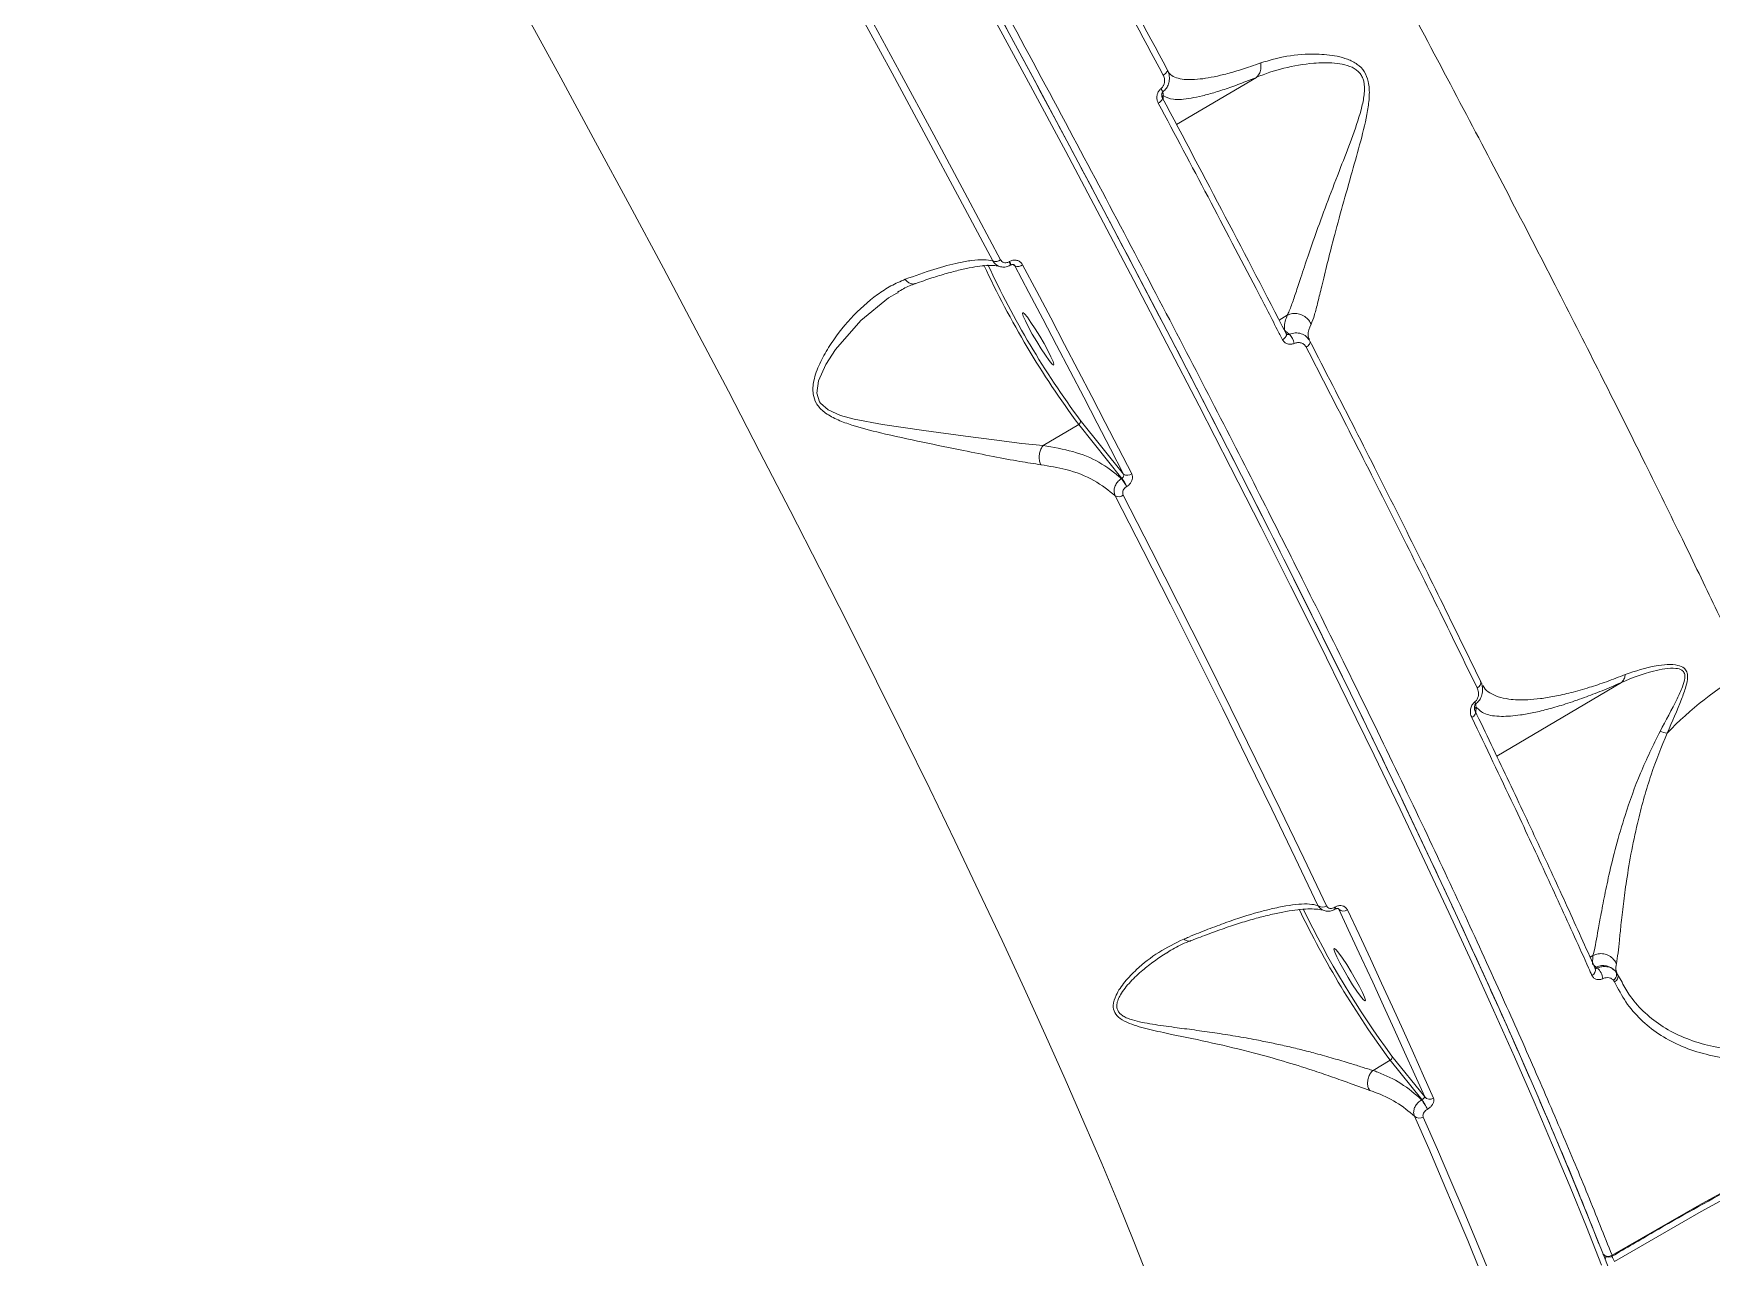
# Model space of a CAD drawing. Header units: millimetres. Extents: x -8607 to 7621, y -5747 to 4382.
# Drawn here: x 4538.9 to 4786.3, y 181.7 to 362.3 of the extents above; entities that cross this region are included whole.
import ezdxf

# ---------------------------------------------------------------- set-up
doc = ezdxf.new("R2010")
doc.units = ezdxf.units.MM
doc.layers.add('DIKOM_ОБЪЕКТ', color=7, linetype='Continuous')

msp = doc.modelspace()

# ---------------------------------------------------------------- linework, layer by layer
at = {"layer": 'DIKOM_ОБЪЕКТ', "color": 7, "linetype": 'Continuous', "lineweight": 15}
for p, q in [((4719.207, 355.79), (4707.436, 348.824)), ((4705.475, 353.112), (4705.459, 352.56)), ((4682.732, 328.586), (4682.801, 328.626)), ((4682.935, 328.088), (4683.003, 328.129)), ((4683.573, 328.014), (4683.29, 328.203)), ((4666.356, 324.027), (4666.197, 323.943)), ((4723.761, 320.706), (4722.565, 319.998)), ((4723.761, 320.706), (4723.765, 320.708)), ((4723.618, 317.989), (4723.59, 318.032)), ((4723.684, 317.911), (4723.628, 317.993)), ((4687.76, 301.498), (4693.001, 304.6)), ((4699.37, 296.65), (4693.001, 304.6)), ((4693.235, 305.229), (4699.618, 297.262)), ((4699.323, 296.622), (4699.37, 296.65)), ((4700.108, 295.455), (4700.061, 295.427)), ((4752.436, 266.45), (4752.466, 266.395)), ((4773.049, 266.539), (4754.677, 255.667)), ((4751.607, 262.917), (4751.584, 262.127)), ((4730.711, 233.364), (4730.799, 233.417)), ((4730.799, 233.093), (4730.888, 233.146)), ((4731.356, 233.096), (4731.151, 233.23)), ((4706.299, 226.829), (4706.096, 226.715)), ((4768.825, 226.262), (4768.431, 226.028)), ((4768.808, 225.007), (4768.825, 226.262)), ((4768.825, 226.262), (4768.829, 226.263)), ((4769.181, 224.395), (4769.129, 224.484)), ((4769.18, 224.394), (4769.181, 224.394)), ((4772.184, 223.958), (4772.494, 223.488)), ((4772.494, 223.488), (4773.012, 222.58)), ((4772.042, 222.381), (4771.871, 222.643)), ((4736.415, 209.327), (4738.948, 210.826)), ((4743.612, 205.021), (4738.948, 210.826)), ((4739.182, 211.455), (4744.038, 205.412)), ((4736.409, 209.322), (4736.415, 209.327)), ((4743.584, 205.005), (4743.612, 205.021)), ((4744.457, 203.606), (4744.429, 203.589))]:
    msp.add_line(p, q, dxfattribs=at)
at = {"layer": 'DIKOM_ОБЪЕКТ', "color": 7, "linetype": 'Continuous', "lineweight": 15, "flags": 128}
for points in [[(4680.328, 328.721), (4675.473, 337.85), (4670.522, 347.088), (4665.482, 356.428), (4660.354, 365.863), (4655.144, 375.385), (4649.855, 384.987), (4644.492, 394.663), (4639.058, 404.403)], [(4640.104, 404.742), (4645.551, 394.979), (4650.926, 385.283), (4656.227, 375.659), (4661.448, 366.116), (4666.587, 356.661), (4671.639, 347.3), (4676.6, 338.041), (4681.467, 328.892)], [(4703.253, 178.757), (4701.139, 184.113), (4698.854, 189.726), (4696.401, 195.591), (4693.782, 201.701), (4691, 208.051), (4688.057, 214.636), (4684.955, 221.449), (4681.699, 228.484), (4678.29, 235.734), (4674.732, 243.192), (4671.029, 250.852), (4667.183, 258.706), (4663.198, 266.748), (4659.079, 274.969), (4654.828, 283.362), (4650.45, 291.92), (4645.949, 300.633), (4641.329, 309.495), (4636.595, 318.497), (4631.75, 327.63), (4626.799, 336.886), (4621.747, 346.257), (4616.599, 355.733), (4611.359, 365.307)], [(4770.119, 180.631), (4767.881, 186.272), (4765.475, 192.168), (4762.901, 198.315), (4760.163, 204.705), (4757.261, 211.335), (4754.199, 218.199), (4750.98, 225.291), (4747.605, 232.604), (4744.078, 240.133), (4740.402, 247.872), (4736.58, 255.813), (4732.615, 263.951), (4728.51, 272.278), (4724.269, 280.787), (4719.896, 289.471), (4715.394, 298.324), (4710.767, 307.336), (4706.018, 316.502), (4701.153, 325.812), (4696.174, 335.26), (4691.087, 344.837), (4685.894, 354.535), (4680.602, 364.346)], [(4681.189, 365.15), (4686.468, 355.362), (4691.648, 345.687), (4696.723, 336.133), (4701.69, 326.707), (4706.544, 317.419), (4711.281, 308.275), (4715.897, 299.284), (4720.389, 290.453), (4724.752, 281.789), (4728.982, 273.3), (4733.077, 264.993), (4737.033, 256.875), (4740.846, 248.952), (4744.513, 241.232), (4748.032, 233.721), (4751.398, 226.425), (4754.61, 219.35), (4757.665, 212.503), (4760.56, 205.889), (4763.292, 199.513), (4765.859, 193.382), (4768.26, 187.5), (4770.492, 181.871), (4772.553, 176.502)], [(4705.474, 356.125), (4705.628, 356.226), (4705.767, 356.335), (4705.885, 356.448), (4705.979, 356.562), (4706.044, 356.672), (4706.079, 356.775), (4706.083, 356.867), (4706.055, 356.944)], [(4704.751, 351.991), (4704.912, 352.097), (4705.056, 352.211), (4705.176, 352.331), (4705.269, 352.45), (4705.33, 352.565), (4705.358, 352.671), (4705.351, 352.765), (4705.31, 352.842)], [(4682.913, 328.094), (4682.933, 328.087), (4682.935, 328.088)], [(4699.618, 297.262), (4697.683, 301.018), (4695.727, 304.801), (4693.751, 308.609), (4691.755, 312.442), (4689.738, 316.3), (4687.703, 320.181), (4685.647, 324.086), (4683.573, 328.014)], [(4684.738, 328.155), (4686.817, 324.218), (4688.878, 320.304), (4690.918, 316.413), (4692.94, 312.546), (4694.941, 308.704), (4696.922, 304.886), (4698.882, 301.095), (4700.821, 297.33)], [(4666.197, 323.943), (4664.935, 323.272), (4660.858, 319.931), (4657.144, 315.68), (4655.707, 313.466), (4654.625, 311.022), (4654.399, 309.192), (4654.793, 307.961), (4654.943, 307.735), (4656.06, 306.748), (4657.851, 305.935), (4659.88, 305.363), (4664.061, 304.572), (4670.139, 303.701), (4676.321, 302.88), (4680.553, 302.323), (4684.642, 301.813), (4687.753, 301.494), (4687.755, 301.494), (4687.755, 301.494)], [(4689.034, 313.549), (4689.28, 313.353), (4689.343, 313.47), (4689.219, 313.892), (4688.917, 314.584), (4688.462, 315.491), (4687.891, 316.538), (4687.25, 317.641), (4686.591, 318.711), (4685.967, 319.66), (4685.43, 320.413), (4685.021, 320.907), (4684.776, 321.104), (4684.713, 320.986), (4684.837, 320.565), (4685.139, 319.872), (4685.594, 318.966), (4686.165, 317.919), (4686.806, 316.816), (4687.465, 315.746), (4688.088, 314.796), (4688.626, 314.044), (4689.034, 313.549)], [(4723.072, 317.097), (4723.233, 317.204), (4723.375, 317.324), (4723.491, 317.451), (4723.579, 317.581), (4723.634, 317.709), (4723.655, 317.83), (4723.64, 317.939), (4723.618, 317.989)], [(4726.568, 315.992), (4726.721, 316.094), (4726.857, 316.208), (4726.972, 316.329), (4727.06, 316.453), (4727.119, 316.577), (4727.146, 316.695), (4727.142, 316.804), (4727.106, 316.899)], [(4728.295, 233.663), (4724.957, 240.674), (4721.5, 247.85), (4717.927, 255.185), (4714.24, 262.675), (4710.441, 270.315), (4706.534, 278.1), (4702.52, 286.023), (4698.403, 294.08)], [(4699.581, 294.174), (4703.707, 286.1), (4707.73, 278.159), (4711.646, 270.357), (4715.453, 262.7), (4719.148, 255.193), (4722.729, 247.842), (4726.193, 240.65), (4729.539, 233.624)], [(4771.67, 182.06), (4784.5, 189.438), (4797.471, 196.522), (4810.576, 203.308), (4823.804, 209.791), (4837.148, 215.966), (4850.599, 221.831), (4864.147, 227.38), (4877.785, 232.611), (4891.503, 237.519), (4905.292, 242.102), (4919.144, 246.357), (4933.048, 250.28), (4946.996, 253.87), (4960.979, 257.124), (4974.988, 260.039), (4989.013, 262.615), (5003.046, 264.848), (5017.076, 266.738), (5031.096, 268.284), (5045.095, 269.484), (5059.064, 270.338)], [(5058.554, 269.166), (5044.626, 268.315), (5030.669, 267.118), (5016.692, 265.577), (5002.704, 263.693), (4988.713, 261.466), (4974.73, 258.898), (4960.764, 255.991), (4946.823, 252.747), (4932.916, 249.169), (4919.054, 245.257), (4905.244, 241.015), (4891.497, 236.446), (4877.82, 231.552), (4864.223, 226.337), (4850.715, 220.805), (4837.305, 214.958), (4824.001, 208.801), (4810.812, 202.338), (4797.748, 195.572), (4784.815, 188.509), (4772.024, 181.153)], [(4750.986, 261.357), (4751.146, 261.467), (4751.285, 261.594), (4751.396, 261.733), (4751.476, 261.88), (4751.522, 262.028), (4751.531, 262.173), (4751.504, 262.307), (4751.441, 262.426)], [(4730.777, 233.099), (4730.794, 233.092), (4730.799, 233.093)], [(4744.038, 205.412), (4742.579, 208.691), (4741.083, 212.023), (4739.551, 215.408), (4737.983, 218.844), (4736.38, 222.332), (4734.74, 225.871), (4733.066, 229.459), (4731.356, 233.096)], [(4732.636, 233.011), (4734.349, 229.365), (4736.028, 225.768), (4737.671, 222.221), (4739.279, 218.725), (4740.85, 215.28), (4742.386, 211.887), (4743.885, 208.547), (4745.347, 205.26)], [(4734.981, 219.775), (4735.226, 219.579), (4735.29, 219.696), (4735.165, 220.118), (4734.863, 220.81), (4734.409, 221.717), (4733.838, 222.764), (4733.197, 223.867), (4732.538, 224.937), (4731.914, 225.886), (4731.376, 226.639), (4730.968, 227.133), (4730.723, 227.33), (4730.659, 227.212), (4730.784, 226.791), (4731.085, 226.098), (4731.54, 225.192), (4732.111, 224.145), (4732.752, 223.042), (4733.411, 221.972), (4734.035, 221.022), (4734.572, 220.27), (4734.981, 219.775)], [(4756.846, 167.99), (4755.363, 171.854), (4753.791, 175.852), (4752.132, 179.984), (4750.385, 184.246), (4748.552, 188.637), (4746.633, 193.156), (4744.63, 197.799), (4742.542, 202.566)], [(4743.818, 202.458), (4745.91, 197.681), (4747.918, 193.027), (4749.841, 188.498), (4751.678, 184.097), (4753.428, 179.826), (4755.092, 175.685), (4756.667, 171.678), (4758.153, 167.805)]]:
    msp.add_lwpolyline(points, dxfattribs=at)
at = {"layer": 'DIKOM_ОБЪЕКТ', "color": 7, "linetype": 'Continuous', "lineweight": 15}
for centre, radius, start, end in [((4700.711, 350.646), 5.606, 32.57356, 38.10743), ((4705.727, 352.686), 0.495, 120.54878, 153.85166), ((4802.132, 385.429), 135.805, 204.97457, 216.52617), ((4798.495, 383.25), 131.022, 204.87323, 216.54682), ((4680.75, 329.79), 1.15, 248.51193, 308.58773), ((4681.559, 327.818), 1.402, 11.12693, 33.21443), ((4681.642, 327.865), 1.386, 10.94361, 33.29728), ((4684.048, 328.972), 1.069, 243.61386, 310.20224), ((4721.612, 315.756), 3.28, 14.05586, 40.80161), ((4700.174, 298.115), 1.018, 236.9213, 309.52572), ((4692.418, 291.532), 8.579, 27.00534, 36.39573), ((4692.465, 291.56), 8.579, 27.00534, 36.39573), ((4698.921, 295.018), 1.071, 241.10574, 308.06532), ((4814.751, 225.941), 48.157, 118.99332, 136.5373), ((4751.469, 266.531), 0.828, 291.44107, 17.09362), ((4751.858, 262.492), 0.494, 120.5081, 161.77855), ((4758.681, 268.994), 9.037, 216.30562, 218.2295), ((4780.64, 264.564), 5.56, 250.10732, 261.28285), ((4852.428, 294.401), 140.934, 205.77093, 216.37067), ((4849.121, 292.429), 136.541, 205.73673, 216.37287), ((4728.942, 234.446), 1.016, 230.41536, 305.98113), ((4730.243, 233.062), 0.557, 3.26547, 32.90783), ((4730.34, 233.117), 0.548, 2.93712, 33.06021), ((4732.046, 233.8), 0.985, 225.599, 306.76682), ((4768.363, 224.113), 0.865, 293.93977, 19.03777), ((4769.128, 225.03), 0.494, 266.96425, 294.37034), ((4770.334, 222.324), 2.468, 41.4511, 113.9524), ((4767.544, 222.428), 2.817, 8.94935, 45.48779), ((4771.385, 223.453), 0.945, 300.98888, 32.28487), ((4771.681, 223.174), 0.871, 294.46017, 21.11952), ((4744.777, 206.068), 0.988, 221.57956, 305.22865), ((4736.89, 200.048), 8.329, 25.15974, 36.51945), ((4736.918, 200.065), 8.329, 25.15974, 36.51945), ((4743.246, 203.29), 1.009, 225.80396, 304.52539), ((4771.122, 182.893), 0.998, 217.52305, 303.34397), ((4771.187, 182.793), 1, 213.40464, 287.07526), ((4771.273, 181.475), 0.598, 139.474, 188.99581), ((4771.187, 182.793), 1, 287.07526, 300.53085), ((4766.166, 178.601), 6.39, 23.5469, 31.08845), ((4771.552, 181.97), 0.148, 345.00542, 37.30223)]:
    msp.add_arc(centre, radius, start, end, dxfattribs=at)
for points, knots in [([(4403.164, 807.87), (4404.701, 805.953), (4408.731, 800.927), (4415.644, 792.037), (4423.762, 781.325), (4432.045, 770.132), (4440.195, 758.897), (4448.388, 747.402), (4456.493, 735.853), (4465.331, 723.081), (4474.933, 709.002), (4485.147, 693.801), (4495.306, 678.476), (4505.084, 663.544), (4514.717, 648.668), (4524.073, 634.068), (4534.097, 618.27), (4544.789, 601.241), (4555.942, 583.276), (4566.833, 565.544), (4577.137, 548.599), (4587.123, 532.018), (4596.675, 516.014), (4606.618, 499.202), (4616.925, 481.608), (4627.372, 463.584), (4637.4, 446.102), (4646.731, 429.672), (4655.631, 413.844), (4664.013, 398.794), (4672.854, 382.76), (4682.088, 365.823), (4691.46, 348.402), (4700.268, 331.805), (4708.291, 316.477), (4715.778, 301.97), (4722.674, 288.416), (4729.673, 274.446), (4736.692, 260.182), (4743.51, 246.018), (4749.698, 232.855), (4755.128, 221.007), (4759.997, 210.083), (4764.283, 200.163), (4768.224, 190.745), (4770.506, 184.992), (4771.67, 182.06)], [0, 0, 0, 0, 0.0156509, 0.0410528, 0.0664547, 0.0899044, 0.1133542, 0.1348277, 0.1563011, 0.1771003, 0.2025022, 0.227904, 0.2513538, 0.2748036, 0.2962771, 0.3177505, 0.3385497, 0.3639515, 0.3893534, 0.4128032, 0.436253, 0.4577264, 0.4791999, 0.4999991, 0.5244807, 0.5489623, 0.5715463, 0.5941304, 0.614795, 0.6354597, 0.6554668, 0.6808687, 0.7062706, 0.7297205, 0.7531703, 0.7746438, 0.7961173, 0.8169165, 0.8423185, 0.8677204, 0.8911702, 0.9146201, 0.9360936, 0.9575671, 0.9783663, 1, 1, 1, 1]), ([(4487.93, 777.405), (4490.738, 773.599), (4496.362, 765.973), (4505.301, 753.52), (4514.595, 740.338), (4524.262, 726.38), (4534.26, 711.708), (4543.169, 698.436), (4550.84, 686.875), (4557.188, 677.23), (4563.616, 667.386), (4570.086, 657.399), (4576.582, 647.299), (4583.104, 637.084), (4589.675, 626.718), (4596.272, 616.239), (4602.879, 605.672), (4610.575, 593.281), (4619.385, 578.979), (4629.19, 562.906), (4638.886, 546.861), (4648.319, 531.104), (4657.575, 515.502), (4666.579, 500.188), (4675.686, 484.561), (4684.867, 468.657), (4694.046, 452.599), (4702.966, 436.837), (4711.494, 421.616), (4719.715, 406.793), (4727.569, 392.482), (4735.37, 378.115), (4743.082, 363.746), (4750.627, 349.508), (4757.793, 335.802), (4764.482, 322.828), (4770.767, 310.452), (4776.616, 298.752), (4781.993, 287.802), (4786.946, 277.543), (4789.92, 271.225), (4791.409, 268.063)], [0, 0, 0, 0, 0.03134419, 0.06278625, 0.09437289, 0.12605966, 0.15789521, 0.18983324, 0.20889685, 0.22796047, 0.24711226, 0.26626406, 0.28515516, 0.30404626, 0.32302307, 0.34199989, 0.36083371, 0.37968863, 0.40783653, 0.43605496, 0.46343133, 0.4908725, 0.51724689, 0.54367912, 0.56966771, 0.59786162, 0.62612609, 0.65354693, 0.68103254, 0.70744938, 0.73392402, 0.75995407, 0.78821804, 0.81655262, 0.84404121, 0.87159459, 0.89807625, 0.92461569, 0.95070922, 0.97533148, 1, 1, 1, 1]), ([(4770.105, 182.848), (4769.016, 185.591), (4766.485, 191.965), (4761.851, 202.969), (4756.229, 215.805), (4749.995, 229.537), (4743.195, 244.076), (4735.854, 259.362), (4727.993, 275.352), (4719.614, 292.034), (4710.741, 309.366), (4701.405, 327.29), (4691.652, 345.719), (4681.525, 364.57), (4671.183, 383.552), (4660.65, 402.621), (4649.963, 421.732), (4639.021, 441.066), (4627.872, 460.54), (4616.565, 480.07), (4604.984, 499.848), (4593.14, 519.845), (4581.049, 540.024), (4568.899, 560.075), (4556.744, 579.905), (4544.643, 599.42), (4532.634, 618.557), (4520.738, 637.276), (4508.973, 655.554), (4497.375, 673.337), (4485.994, 690.55), (4474.896, 707.087), (4465.215, 721.308), (4459.361, 729.741), (4456.984, 733.167)], [0, 0, 0, 0, 0.0241323, 0.0560857, 0.0881398, 0.1202452, 0.1523506, 0.1844047, 0.2163581, 0.2483115, 0.2803656, 0.312471, 0.3445764, 0.3766305, 0.4085839, 0.4393595, 0.4702252, 0.5011365, 0.5320479, 0.5629135, 0.5936892, 0.6256425, 0.6576965, 0.6898019, 0.7219072, 0.7539612, 0.7859145, 0.8178679, 0.8499219, 0.8820272, 0.9141326, 0.9461866, 0.9781399, 1, 1, 1, 1]), ([(4705.474, 356.125), (4702.322, 361.997), (4696.01, 373.758), (4686.101, 391.911), (4675.895, 410.404), (4668.847, 422.978), (4665.318, 429.273)], [0, 0, 0, 0, 0.2482523, 0.4971932, 0.7482405, 1, 1, 1, 1]), ([(4665.983, 429.93), (4669.456, 423.736), (4676.411, 411.33), (4686.553, 392.959), (4696.494, 374.755), (4702.865, 362.887), (4706.055, 356.944)], [0, 0, 0, 0, 0.2482526, 0.4971936, 0.7482408, 1, 1, 1, 1]), ([(4719.849, 357.928), (4721.104, 358.297), (4723.641, 359.043), (4727.564, 359.315), (4730.637, 359.059), (4732.673, 358.512), (4734.079, 357.82), (4735.197, 356.708), (4735.849, 355.068), (4735.922, 353.055), (4735.538, 350.111), (4734.613, 346.371), (4733.292, 341.696), (4731.907, 336.847), (4730.673, 332.298), (4729.648, 328.281), (4728.888, 325.136), (4728.277, 322.608), (4727.766, 320.591), (4727.453, 319.792), (4727.287, 319.369)], [0, 0, 0, 0, 0.0863528, 0.1746778, 0.2336182, 0.263513, 0.2941178, 0.3212048, 0.3485628, 0.3826678, 0.4154277, 0.48443, 0.5550149, 0.6333671, 0.7133068, 0.776075, 0.840408, 0.8905399, 0.9421323, 1, 1, 1, 1]), ([(4706.055, 356.944), (4706.142, 356.756), (4706.343, 356.319), (4706.424, 355.582), (4706.291, 354.832), (4705.972, 354.162), (4705.615, 353.832), (4705.435, 353.665)], [0, 0, 0, 0, 0.1741978, 0.4036522, 0.6052382, 0.8000699, 1, 1, 1, 1]), ([(4706.163, 356.713), (4706.171, 356.694), (4706.292, 356.428), (4706.716, 356.028), (4707.616, 355.623), (4708.874, 355.437), (4710.827, 355.482), (4713.226, 355.888), (4715.992, 356.628), (4718, 357.263), (4719.353, 357.75), (4719.849, 357.928)], [0, 0, 0, 0, 0.0095726, 0.133281, 0.2577846, 0.3848454, 0.5128239, 0.7224109, 0.8295897, 0.9375515, 1, 1, 1, 1]), ([(4723.765, 320.708), (4723.765, 320.708), (4723.862, 320.891), (4724.062, 321.324), (4724.464, 322.362), (4725.011, 323.966), (4725.816, 326.423), (4726.833, 329.476), (4728.169, 333.305), (4729.779, 337.674), (4731.544, 342.248), (4733.253, 346.695), (4734.379, 349.88), (4734.905, 351.996), (4735.087, 352.981), (4735.181, 353.969), (4735.139, 354.821), (4734.972, 355.519), (4734.782, 355.941), (4734.524, 356.349), (4734.185, 356.732), (4733.427, 357.276), (4732.256, 357.695), (4730.742, 357.916), (4729.198, 357.96), (4726.658, 357.828), (4723.193, 357.224), (4720.487, 356.339), (4719.218, 355.797), (4719.217, 355.796)], [0, 0, 0, 0, 0.0000136, 0.0281208, 0.0565651, 0.1067096, 0.1582675, 0.2222386, 0.2877415, 0.3680925, 0.4499388, 0.5198826, 0.5908775, 0.606762, 0.6227399, 0.6385116, 0.6546767, 0.6649813, 0.6755991, 0.6794321, 0.6916004, 0.704205, 0.7327875, 0.7625006, 0.7919773, 0.8216055, 0.909927, 0.9999108, 1, 1, 1, 1]), ([(4719.849, 357.928), (4719.857, 357.88), (4719.906, 357.564), (4719.895, 356.981), (4719.675, 356.266), (4719.37, 355.953), (4719.217, 355.796)], [0, 0, 0, 0, 0.056229, 0.3685429, 0.6842715, 1, 1, 1, 1]), ([(4704.751, 351.991), (4704.695, 352.113), (4704.567, 352.396), (4704.512, 352.875), (4704.592, 353.361), (4704.787, 353.791), (4705.01, 354.001), (4705.122, 354.106)], [0, 0, 0, 0, 0.1825282, 0.4237843, 0.6274648, 0.8134356, 1, 1, 1, 1]), ([(4705.122, 354.106), (4705.23, 354.208), (4705.447, 354.411), (4705.634, 354.823), (4705.706, 355.286), (4705.651, 355.738), (4705.528, 356.008), (4705.474, 356.125)], [0, 0, 0, 0, 0.188925, 0.3774349, 0.5791838, 0.8164502, 1, 1, 1, 1]), ([(4719.207, 355.79), (4718.693, 355.582), (4717.318, 355.028), (4715.274, 354.276), (4713.128, 353.574), (4711.213, 353.047), (4708.977, 352.582), (4706.747, 352.41), (4705.902, 352.876), (4705.475, 353.112)], [0, 0, 0, 0, 0.0670836, 0.1792374, 0.2922139, 0.4075632, 0.5236448, 0.7591249, 1, 1, 1, 1]), ([(4719.217, 355.796), (4719.216, 355.796), (4719.214, 355.794), (4719.211, 355.792), (4719.208, 355.791), (4719.207, 355.79)], [0, 0, 0, 0, 0.3001999, 0.7069773, 1, 1, 1, 1]), ([(4723.072, 317.097), (4722.814, 317.597), (4721.523, 320.094), (4717.913, 327.049), (4712.125, 338.11), (4707.21, 347.361), (4704.751, 351.991)], [0, 0, 0, 0, 0.04414123, 0.22071367, 0.61001267, 1, 1, 1, 1]), ([(4705.435, 353.665), (4705.411, 353.643), (4705.37, 353.604), (4705.307, 353.51), (4705.254, 353.376), (4705.232, 353.19), (4705.25, 353.005), (4705.292, 352.892), (4705.31, 352.842)], [0, 0, 0, 0, 0.076287, 0.1323028, 0.2954228, 0.5060901, 0.7824062, 1, 1, 1, 1]), ([(4705.31, 352.842), (4708.449, 346.931), (4714.737, 335.092), (4720.636, 323.724), (4723.59, 318.032)], [0, 0, 0, 0, 0.4992727, 1, 1, 1, 1]), ([(4705.435, 353.665), (4705.436, 353.639), (4705.447, 353.45), (4705.462, 353.268), (4705.475, 353.112)], [0, 0, 0, 0, 0.138064, 1, 1, 1, 1]), ([(4667.41, 326.005), (4668.867, 326.528), (4671.82, 327.587), (4674.965, 328.411), (4677.334, 328.831), (4679.08, 328.959), (4679.91, 328.801), (4680.328, 328.721)], [0, 0, 0, 0, 0.2398776, 0.4858745, 0.6394221, 0.8185481, 1, 1, 1, 1]), ([(4668.909, 325.363), (4669.327, 325.514), (4670.581, 325.97), (4672.479, 326.573), (4674.591, 327.177), (4676.469, 327.619), (4678.094, 327.909), (4679.444, 328.048), (4680.466, 328.056), (4681.101, 327.973), (4681.253, 327.918), (4681.303, 327.901)], [0, 0, 0, 0, 0.06415391, 0.19243101, 0.32111741, 0.4496169, 0.57706464, 0.70250035, 0.82478042, 0.94294813, 1, 1, 1, 1]), ([(4682.913, 328.094), (4682.81, 328.04), (4682.516, 327.882), (4681.962, 327.773), (4681.309, 327.864), (4680.714, 328.181), (4680.456, 328.541), (4680.328, 328.721)], [0, 0, 0, 0, 0.1131733, 0.3259329, 0.5479833, 0.775438, 1, 1, 1, 1]), ([(4681.467, 328.892), (4681.526, 328.803), (4681.646, 328.627), (4681.933, 328.47), (4682.256, 328.425), (4682.533, 328.48), (4682.681, 328.558), (4682.732, 328.586)], [0, 0, 0, 0, 0.2288294, 0.4578465, 0.6785143, 0.8883618, 1, 1, 1, 1]), ([(4682.801, 328.626), (4682.877, 328.666), (4683.103, 328.786), (4683.529, 328.87), (4684.024, 328.798), (4684.465, 328.559), (4684.647, 328.29), (4684.738, 328.155)], [0, 0, 0, 0, 0.1082969, 0.3204328, 0.5430623, 0.7715679, 1, 1, 1, 1]), ([(4683.005, 328.125), (4683.027, 328.139), (4683.091, 328.178), (4683.203, 328.205), (4683.325, 328.207), (4683.41, 328.186), (4683.439, 328.159), (4683.449, 328.15)], [0, 0, 0, 0, 0.1113579, 0.3074278, 0.546403, 0.860168, 1, 1, 1, 1]), ([(4683.573, 328.014), (4683.552, 328.057), (4683.524, 328.114), (4683.463, 328.143), (4683.449, 328.15)], [0, 0, 0, 0, 0.7582187, 1, 1, 1, 1]), ([(4687.437, 298.663), (4686.427, 298.813), (4684.26, 299.135), (4680.368, 299.881), (4675.555, 300.841), (4669.938, 301.989), (4664.372, 303.178), (4660.204, 304.252), (4657.496, 305.228), (4655.713, 306.148), (4654.721, 307.08), (4654.109, 308.028), (4653.706, 309.232), (4653.887, 311.283), (4654.761, 313.613), (4656.538, 316.798), (4659.351, 320.413), (4662.556, 323.306), (4665.297, 325.094), (4666.703, 325.701), (4667.41, 326.005)], [0, 0, 0, 0, 0.0590563, 0.1267719, 0.1965296, 0.2899972, 0.3861938, 0.4527701, 0.4864319, 0.5209066, 0.5489138, 0.5542507, 0.5800467, 0.6152112, 0.661735, 0.7094941, 0.8061407, 0.905605, 0.9525542, 1, 1, 1, 1]), ([(4666.298, 324.131), (4666.875, 324.467), (4667.733, 324.967), (4668.617, 325.254), (4668.906, 325.348)], [0, 0, 0, 0, 0.673947, 1, 1, 1, 1]), ([(4668.899, 325.389), (4668.871, 325.374), (4668.709, 325.285), (4668.338, 325.333), (4667.904, 325.524), (4667.596, 325.786), (4667.457, 325.949), (4667.41, 326.005)], [0, 0, 0, 0, 0.0620615, 0.372701, 0.6833404, 0.8909861, 1, 1, 1, 1]), ([(4723.403, 318.463), (4723.372, 318.623), (4723.254, 319.242), (4723.545, 320.083), (4723.761, 320.706)], [0, 0, 0, 0, 0.2578198, 1, 1, 1, 1]), ([(4727.287, 319.369), (4727.27, 319.41), (4727.157, 319.677), (4726.836, 320.158), (4726.194, 320.674), (4725.393, 320.967), (4724.536, 321.007), (4724.022, 320.808), (4723.765, 320.708)], [0, 0, 0, 0, 0.0318926, 0.2096931, 0.4072704, 0.6048471, 0.8024235, 1, 1, 1, 1]), ([(4727.287, 319.369), (4727.054, 318.816), (4726.671, 317.907), (4726.934, 317.349), (4727.037, 317.131)], [0, 0, 0, 0, 0.6084755, 1, 1, 1, 1]), ([(4724.794, 316.553), (4724.631, 316.501), (4724.295, 316.394), (4723.788, 316.463), (4723.344, 316.692), (4723.163, 316.962), (4723.072, 317.097)], [0, 0, 0, 0, 0.2338668, 0.4824937, 0.7413363, 1, 1, 1, 1]), ([(4723.403, 318.463), (4723.453, 318.419), (4723.674, 318.232), (4723.912, 318.044), (4724.095, 317.899)], [0, 0, 0, 0, 0.2307565, 1, 1, 1, 1]), ([(4723.685, 317.914), (4723.716, 317.894), (4723.78, 317.852), (4723.913, 317.845), (4724.026, 317.87), (4724.08, 317.893), (4724.095, 317.899)], [0, 0, 0, 0, 0.3506311, 0.7053536, 0.9161417, 1, 1, 1, 1]), ([(4724.095, 317.899), (4724.374, 317.985), (4724.949, 318.162), (4725.836, 318.029), (4726.622, 317.615), (4726.945, 317.137), (4727.106, 316.899)], [0, 0, 0, 0, 0.2380039, 0.4906779, 0.7462862, 1, 1, 1, 1]), ([(4727.106, 316.899), (4729.35, 312.535), (4733.842, 303.797), (4740.252, 291.106), (4746.44, 278.697), (4750.319, 270.751), (4752.261, 266.774)], [0, 0, 0, 0, 0.2488778, 0.4982001, 0.7488729, 1, 1, 1, 1]), ([(4726.568, 315.992), (4726.475, 316.13), (4726.289, 316.407), (4725.83, 316.643), (4725.308, 316.716), (4724.96, 316.606), (4724.794, 316.553)], [0, 0, 0, 0, 0.2583542, 0.5167488, 0.7678077, 1, 1, 1, 1]), ([(4751.772, 265.76), (4749.844, 269.709), (4745.986, 277.614), (4739.808, 290.008), (4733.37, 302.76), (4728.837, 311.579), (4726.568, 315.992)], [0, 0, 0, 0, 0.24887754, 0.49819969, 0.74887265, 1, 1, 1, 1]), ([(4693.235, 305.229), (4693.242, 305.215), (4693.255, 305.187), (4693.278, 305.11), (4693.282, 304.991), (4693.234, 304.838), (4693.14, 304.698), (4693.047, 304.632), (4693.001, 304.6)], [0, 0, 0, 0, 0.0702026, 0.1414141, 0.3560617, 0.5707081, 0.7853541, 1, 1, 1, 1]), ([(4687.437, 298.663), (4687.421, 298.694), (4687.361, 298.812), (4687.242, 299.131), (4687.154, 299.674), (4687.209, 300.352), (4687.407, 301.003), (4687.639, 301.33), (4687.755, 301.494)], [0, 0, 0, 0, 0.03809111, 0.14919524, 0.36189718, 0.57459833, 0.78729916, 1, 1, 1, 1]), ([(4687.755, 301.494), (4687.756, 301.495), (4687.757, 301.496), (4687.759, 301.498), (4687.76, 301.498)], [0, 0, 0, 0, 0.612862, 1, 1, 1, 1]), ([(4687.76, 301.498), (4689.26, 301.237), (4692.295, 300.709), (4696.266, 299.101), (4698.269, 297.476), (4699.323, 296.622)], [0, 0, 0, 0, 0.316569, 0.6406672, 1, 1, 1, 1]), ([(4698.403, 294.08), (4697.412, 294.876), (4695.403, 296.491), (4691.592, 297.969), (4688.691, 298.454), (4687.437, 298.663)], [0, 0, 0, 0, 0.355859, 0.7214801, 1, 1, 1, 1]), ([(4699.37, 296.65), (4699.401, 296.67), (4699.478, 296.722), (4699.577, 296.836), (4699.645, 296.981), (4699.665, 297.132), (4699.634, 297.219), (4699.618, 297.262)], [0, 0, 0, 0, 0.1407275, 0.3551897, 0.5699448, 0.7849277, 1, 1, 1, 1]), ([(4700.821, 297.33), (4700.872, 297.196), (4700.972, 296.929), (4700.922, 296.464), (4700.725, 296.019), (4700.432, 295.671), (4700.2, 295.516), (4700.108, 295.455)], [0, 0, 0, 0, 0.2150376, 0.4299703, 0.6447112, 0.8592201, 1, 1, 1, 1]), ([(4698.403, 294.08), (4698.335, 294.259), (4698.199, 294.617), (4698.258, 295.245), (4698.511, 295.848), (4698.895, 296.323), (4699.201, 296.537), (4699.323, 296.622)], [0, 0, 0, 0, 0.2142525, 0.4283241, 0.6427324, 0.8576152, 1, 1, 1, 1]), ([(4700.061, 295.427), (4699.999, 295.386), (4699.843, 295.281), (4699.647, 295.048), (4699.515, 294.751), (4699.481, 294.441), (4699.548, 294.263), (4699.581, 294.174)], [0, 0, 0, 0, 0.1422682, 0.3570915, 0.5715532, 0.7857145, 1, 1, 1, 1]), ([(4771.695, 181.931), (4773.735, 183.126), (4779.653, 186.59), (4789.541, 192.142), (4801.393, 198.501), (4813.355, 204.608), (4825.418, 210.465), (4837.575, 216.065), (4849.822, 221.408), (4862.149, 226.489), (4874.552, 231.307), (4887.022, 235.857), (4899.555, 240.139), (4912.141, 244.149), (4924.776, 247.886), (4937.451, 251.346), (4950.16, 254.53), (4962.896, 257.434), (4975.652, 260.058), (4988.421, 262.399), (5001.197, 264.456), (5013.971, 266.229), (5026.738, 267.717), (5039.49, 268.915), (5050.202, 269.694), (5056.657, 270.032), (5058.877, 270.148)], [0, 0, 0, 0, 0.0228192, 0.0662016, 0.1095848, 0.152968, 0.1963512, 0.2397345, 0.2831178, 0.3265011, 0.3698844, 0.4132679, 0.4566513, 0.5000349, 0.5434185, 0.5868022, 0.630186, 0.6735699, 0.716954, 0.7603382, 0.8037225, 0.847107, 0.8904917, 0.9338765, 0.9772616, 1, 1, 1, 1]), ([(4752.633, 266.087), (4752.682, 265.987), (4752.898, 265.551), (4753.627, 264.988), (4754.827, 264.406), (4756.61, 264.013), (4758.714, 263.937), (4761.072, 264.145), (4763.183, 264.483), (4765.58, 265.017), (4768.139, 265.743), (4770.799, 266.621), (4772.673, 267.35), (4773.614, 267.717)], [0, 0, 0, 0, 0.03242833, 0.14102371, 0.25082877, 0.36105082, 0.51485224, 0.59958918, 0.6846359, 0.77088035, 0.85768376, 0.9285212, 1, 1, 1, 1]), ([(4778.748, 259.335), (4779.616, 260.946), (4780.808, 263.157), (4782.044, 265.76), (4782.458, 267.061), (4782.401, 267.929), (4781.943, 268.464), (4780.925, 268.702), (4779.477, 268.614), (4776.715, 268.011), (4774.575, 267.235), (4773.061, 266.547), (4773.059, 266.546)], [0, 0, 0, 0, 0.23698226, 0.32527416, 0.39381781, 0.43513443, 0.47645451, 0.53645693, 0.63085859, 0.72578128, 0.99968379, 1, 1, 1, 1]), ([(4773.614, 267.717), (4773.61, 267.678), (4773.58, 267.434), (4773.449, 266.974), (4773.197, 266.698), (4773.059, 266.546)], [0, 0, 0, 0, 0.0794445, 0.4971824, 1, 1, 1, 1]), ([(4773.614, 267.717), (4775.115, 268.229), (4777.143, 268.922), (4779.822, 269.224), (4781.265, 269.176), (4782.27, 268.786), (4782.747, 268.157), (4782.873, 267.216), (4782.576, 265.826), (4781.561, 263.092), (4780.537, 260.756), (4779.797, 259.068)], [0, 0, 0, 0, 0.2657862, 0.3593773, 0.4543063, 0.5177528, 0.5632827, 0.6085748, 0.6803153, 0.7688732, 1, 1, 1, 1]), ([(4751.398, 263.643), (4751.495, 263.729), (4751.688, 263.899), (4751.894, 264.282), (4752.015, 264.823), (4751.949, 265.346), (4751.814, 265.661), (4751.772, 265.76)], [0, 0, 0, 0, 0.1388676, 0.2767759, 0.4965982, 0.8418705, 1, 1, 1, 1]), ([(4752.261, 266.774), (4752.328, 266.62), (4752.548, 266.118), (4752.633, 265.268), (4752.408, 264.415), (4752.055, 263.81), (4751.743, 263.54), (4751.582, 263.402)], [0, 0, 0, 0, 0.1440999, 0.4679333, 0.6900787, 0.8402896, 1, 1, 1, 1]), ([(4773.049, 266.539), (4772.077, 266.122), (4770.125, 265.283), (4767.388, 264.238), (4764.763, 263.336), (4762.298, 262.61), (4760.097, 262.078), (4757.653, 261.639), (4755.096, 261.464), (4752.783, 261.787), (4752.001, 262.539), (4751.607, 262.917)], [0, 0, 0, 0, 0.0714156, 0.1435652, 0.2279999, 0.3130472, 0.399603, 0.4865411, 0.6397496, 0.8188719, 1, 1, 1, 1]), ([(4773.059, 266.546), (4773.059, 266.546), (4773.057, 266.545), (4773.053, 266.542), (4773.05, 266.54), (4773.049, 266.539)], [0, 0, 0, 0, 0.241083, 0.5651089, 1, 1, 1, 1]), ([(4750.986, 261.357), (4750.941, 261.465), (4750.797, 261.807), (4750.735, 262.379), (4750.873, 262.966), (4751.095, 263.374), (4751.297, 263.553), (4751.398, 263.643)], [0, 0, 0, 0, 0.1605573, 0.5081498, 0.7318587, 0.8653695, 1, 1, 1, 1]), ([(4751.38, 262.952), (4751.378, 262.945), (4751.348, 262.803), (4751.383, 262.632), (4751.426, 262.476), (4751.441, 262.426)], [0, 0, 0, 0, 0.0307537, 0.6875797, 1, 1, 1, 1]), ([(4751.582, 263.402), (4751.563, 263.385), (4751.523, 263.349), (4751.466, 263.267), (4751.402, 263.127), (4751.388, 263.021), (4751.38, 262.952)], [0, 0, 0, 0, 0.0955914, 0.2048854, 0.4806584, 1, 1, 1, 1]), ([(4751.441, 262.426), (4753.048, 259.08), (4756.266, 252.383), (4760.794, 242.748), (4765.121, 233.39), (4767.793, 227.454), (4769.129, 224.484)], [0, 0, 0, 0, 0.2491446, 0.4986289, 0.7491418, 1, 1, 1, 1]), ([(4751.582, 263.402), (4751.583, 263.366), (4751.591, 263.202), (4751.6, 263.043), (4751.607, 262.917)], [0, 0, 0, 0, 0.214844, 1, 1, 1, 1]), ([(4768.714, 223.323), (4768.545, 223.7), (4767.7, 225.589), (4765.451, 230.575), (4761.821, 238.491), (4756.822, 249.193), (4753.075, 257.003), (4750.986, 261.357)], [0, 0, 0, 0, 0.0321573, 0.1607921, 0.4182836, 0.6757752, 1, 1, 1, 1]), ([(4768.829, 226.263), (4768.829, 226.263), (4768.949, 226.626), (4769.17, 227.572), (4769.537, 229.552), (4769.953, 231.885), (4770.493, 234.767), (4771.244, 238.349), (4772.242, 242.454), (4773.731, 247.534), (4775.79, 253.304), (4777.753, 257.306), (4778.748, 259.335)], [0, 0, 0, 0, 0.0000129, 0.0998802, 0.1756373, 0.2535699, 0.3452429, 0.4393899, 0.5530578, 0.6695355, 0.832428, 1, 1, 1, 1]), ([(4779.797, 259.068), (4778.972, 257.043), (4777.723, 253.98), (4776.408, 249.661), (4775.424, 245.932), (4774.527, 241.74), (4773.823, 237.534), (4773.324, 233.813), (4772.995, 230.86), (4772.75, 228.455), (4772.537, 226.378), (4772.392, 225.565), (4772.31, 225.105)], [0, 0, 0, 0, 0.158902, 0.2405205, 0.3228934, 0.4352741, 0.5505614, 0.6428565, 0.737653, 0.8155016, 0.8955098, 1, 1, 1, 1]), ([(4708.517, 228.701), (4708.762, 228.804), (4709.991, 229.32), (4712.114, 230.169), (4715.682, 231.493), (4718.777, 232.479), (4721.603, 233.212), (4723.626, 233.629), (4725.52, 233.867), (4727.125, 233.905), (4727.904, 233.744), (4728.295, 233.663)], [0, 0, 0, 0, 0.0242949, 0.1218861, 0.2202173, 0.4215155, 0.5118876, 0.6318247, 0.7525904, 0.8758755, 1, 1, 1, 1]), ([(4709.557, 228.443), (4710.025, 228.632), (4711.405, 229.188), (4713.56, 229.978), (4716.036, 230.826), (4718.391, 231.55), (4720.61, 232.149), (4722.662, 232.615), (4724.515, 232.939), (4726.14, 233.122), (4727.506, 233.165), (4728.524, 233.088), (4729.09, 232.969), (4729.22, 232.912), (4729.227, 232.909)], [0, 0, 0, 0, 0.0447278, 0.1319415, 0.2217079, 0.3141021, 0.4089984, 0.506024, 0.6045078, 0.7036202, 0.8033357, 0.9004892, 0.9946109, 1, 1, 1, 1]), ([(4730.777, 233.099), (4730.697, 233.055), (4730.431, 232.909), (4729.944, 232.788), (4729.337, 232.825), (4728.773, 233.073), (4728.444, 233.407), (4728.315, 233.628), (4728.295, 233.663)], [0, 0, 0, 0, 0.0891853, 0.2936483, 0.4896032, 0.7163748, 0.9545823, 1, 1, 1, 1]), ([(4729.539, 233.624), (4729.603, 233.525), (4729.717, 233.349), (4730.001, 233.224), (4730.291, 233.206), (4730.536, 233.269), (4730.67, 233.342), (4730.711, 233.364)], [0, 0, 0, 0, 0.3025704, 0.534681, 0.7254608, 0.9171004, 1, 1, 1, 1]), ([(4730.799, 233.417), (4730.86, 233.45), (4731.072, 233.565), (4731.46, 233.661), (4731.924, 233.628), (4732.364, 233.429), (4732.54, 233.159), (4732.636, 233.011)], [0, 0, 0, 0, 0.0796272, 0.2757181, 0.4707552, 0.7105349, 1, 1, 1, 1]), ([(4730.889, 233.144), (4730.899, 233.151), (4730.941, 233.178), (4731.017, 233.207), (4731.116, 233.232), (4731.205, 233.235), (4731.262, 233.221), (4731.27, 233.213), (4731.274, 233.21)], [0, 0, 0, 0, 0.0368534, 0.1510492, 0.2858532, 0.4699687, 0.7684471, 1, 1, 1, 1]), ([(4731.356, 233.096), (4731.347, 233.138), (4731.336, 233.186), (4731.281, 233.205), (4731.273, 233.208)], [0, 0, 0, 0, 0.8614049, 1, 1, 1, 1]), ([(4735.94, 206.381), (4734.874, 206.762), (4733.144, 207.38), (4730.143, 208.457), (4727.034, 209.514), (4723.207, 210.716), (4718.255, 212.093), (4712.665, 213.427), (4707.539, 214.47), (4703.444, 215.346), (4700.838, 216.054), (4699.109, 216.907), (4698.238, 217.814), (4697.988, 219.029), (4698.513, 220.63), (4699.771, 222.439), (4701.875, 224.615), (4704.76, 226.881), (4707.257, 228.091), (4708.517, 228.701)], [0, 0, 0, 0, 0.0742575, 0.1205067, 0.1678162, 0.2375794, 0.3094454, 0.4056706, 0.5047063, 0.5602499, 0.6168552, 0.6484773, 0.675388, 0.7024598, 0.7386873, 0.7871107, 0.8368189, 0.9176543, 1, 1, 1, 1]), ([(4706.081, 226.74), (4706.792, 227.171), (4707.894, 227.84), (4709.093, 228.292), (4709.518, 228.452)], [0, 0, 0, 0, 0.6455952, 1, 1, 1, 1]), ([(4709.546, 228.468), (4709.51, 228.447), (4709.355, 228.356), (4709.04, 228.409), (4708.726, 228.546), (4708.566, 228.665), (4708.517, 228.701)], [0, 0, 0, 0, 0.1295728, 0.549179, 0.8613893, 1, 1, 1, 1]), ([(4706.096, 226.715), (4706.06, 226.695), (4705.39, 226.322), (4704.156, 225.463), (4702.666, 224.324), (4701.502, 223.285), (4700.62, 222.404), (4699.813, 221.47), (4699.196, 220.585), (4698.851, 219.888), (4698.694, 219.409), (4698.618, 218.999), (4698.627, 218.545), (4698.79, 218.084), (4699.108, 217.68), (4699.576, 217.326), (4700.187, 217.023), (4701.107, 216.701), (4702.339, 216.408), (4703.879, 216.137), (4705.489, 215.901), (4707.548, 215.625), (4710.069, 215.298), (4713.074, 214.878), (4716.14, 214.396), (4718.937, 213.895), (4721.429, 213.395), (4723.615, 212.917), (4725.793, 212.398), (4727.68, 211.912), (4729.268, 211.478), (4730.574, 211.107), (4731.846, 210.732), (4732.977, 210.388), (4733.966, 210.082), (4734.826, 209.813), (4735.645, 209.557), (4736.16, 209.398), (4736.409, 209.322), (4736.409, 209.322)], [0, 0, 0, 0, 0.00258589, 0.0479737, 0.09354647, 0.11979804, 0.14611276, 0.17274255, 0.19959784, 0.2181204, 0.22756555, 0.23709572, 0.25042352, 0.26425867, 0.27758213, 0.29138579, 0.30766032, 0.32423673, 0.3540371, 0.38420055, 0.41495916, 0.44581436, 0.49908327, 0.55264768, 0.60716071, 0.66203594, 0.70060242, 0.73935274, 0.77877668, 0.81848733, 0.84368341, 0.8689844, 0.89464799, 0.92045436, 0.94012333, 0.9598707, 0.97987534, 0.99997465, 1, 1, 1, 1]), ([(4772.31, 225.105), (4772.291, 225.144), (4772.184, 225.363), (4771.878, 225.791), (4771.272, 226.272), (4770.467, 226.554), (4769.605, 226.579), (4769.088, 226.369), (4768.829, 226.263)], [0, 0, 0, 0, 0.0324415, 0.1817398, 0.3863056, 0.5908706, 0.7954353, 1, 1, 1, 1]), ([(4770.327, 222.866), (4770.283, 222.848), (4770.113, 222.777), (4769.785, 222.709), (4769.358, 222.743), (4768.952, 222.936), (4768.796, 223.189), (4768.714, 223.323)], [0, 0, 0, 0, 0.0579486, 0.2245, 0.4300547, 0.7004928, 1, 1, 1, 1]), ([(4768.808, 225.007), (4768.859, 224.964), (4769.028, 224.821), (4769.207, 224.679), (4769.332, 224.58)], [0, 0, 0, 0, 0.3030034, 1, 1, 1, 1]), ([(4769.178, 224.398), (4769.2, 224.385), (4769.239, 224.363), (4769.335, 224.37), (4769.421, 224.395), (4769.475, 224.416), (4769.505, 224.43), (4769.519, 224.437)], [0, 0, 0, 0, 0.4301082, 0.7425068, 0.8772302, 0.9421085, 1, 1, 1, 1]), ([(4769.332, 224.58), (4769.387, 224.537), (4769.449, 224.49), (4769.512, 224.442), (4769.519, 224.437)], [0, 0, 0, 0, 0.8864582, 1, 1, 1, 1]), ([(4769.519, 224.437), (4769.683, 224.497), (4770.081, 224.644), (4770.775, 224.685), (4771.568, 224.503), (4771.968, 224.149), (4772.184, 223.958)], [0, 0, 0, 0, 0.16159983, 0.39134925, 0.67241066, 1, 1, 1, 1]), ([(4771.871, 222.643), (4771.752, 222.747), (4771.533, 222.936), (4771.079, 223.03), (4770.668, 222.997), (4770.425, 222.904), (4770.327, 222.866)], [0, 0, 0, 0, 0.3467093, 0.6312456, 0.8513066, 1, 1, 1, 1]), ([(4772.31, 225.105), (4772.243, 224.723), (4772.149, 224.185), (4772.346, 223.809), (4772.402, 223.7)], [0, 0, 0, 0, 0.71114221, 1, 1, 1, 1]), ([(4808.143, 212.911), (4806.184, 212.435), (4802.572, 211.558), (4797.565, 210.916), (4793.077, 210.726), (4788.881, 211.002), (4785.028, 211.755), (4781.547, 212.972), (4778.462, 214.646), (4775.832, 216.791), (4773.625, 219.336), (4772.569, 221.367), (4772.042, 222.381)], [0, 0, 0, 0, 0.1166812, 0.2150846, 0.3137979, 0.4122009, 0.510061, 0.6082268, 0.7060845, 0.8039539, 0.9021323, 1, 1, 1, 1]), ([(4773.012, 222.58), (4773.37, 221.902), (4774.252, 220.234), (4776.211, 218.025), (4778.782, 215.923), (4781.809, 214.289), (4785.222, 213.102), (4789, 212.369), (4793.116, 212.104), (4797.519, 212.295), (4802.43, 212.929), (4805.972, 213.791), (4807.894, 214.259)], [0, 0, 0, 0, 0.0692115, 0.1704011, 0.2712707, 0.3721939, 0.4734365, 0.5743635, 0.6759532, 0.7778637, 0.8794555, 1, 1, 1, 1]), ([(4739.182, 211.455), (4739.187, 211.445), (4739.2, 211.416), (4739.224, 211.34), (4739.229, 211.218), (4739.181, 211.064), (4739.086, 210.924), (4738.994, 210.858), (4738.948, 210.826)], [0, 0, 0, 0, 0.0536285, 0.1414105, 0.356061, 0.5707083, 0.7853541, 1, 1, 1, 1]), ([(4735.94, 206.381), (4735.926, 206.4), (4735.808, 206.568), (4735.645, 206.953), (4735.585, 207.591), (4735.708, 208.256), (4735.987, 208.872), (4736.271, 209.175), (4736.409, 209.322)], [0, 0, 0, 0, 0.0259609, 0.2202789, 0.4178862, 0.6154912, 0.8130954, 1, 1, 1, 1]), ([(4736.415, 209.327), (4736.65, 209.242), (4738.139, 208.704), (4740.785, 207.438), (4742.617, 205.845), (4743.584, 205.005)], [0, 0, 0, 0, 0.0814791, 0.5156603, 1, 1, 1, 1]), ([(4742.542, 202.566), (4741.681, 203.283), (4739.994, 204.69), (4737.574, 205.813), (4736.164, 206.303), (4735.94, 206.381)], [0, 0, 0, 0, 0.4665329, 0.9150118, 1, 1, 1, 1]), ([(4743.612, 205.021), (4743.648, 205.044), (4743.695, 205.073), (4743.784, 205.134), (4743.878, 205.206), (4743.971, 205.293), (4744.029, 205.365), (4744.035, 205.397), (4744.038, 205.412)], [0, 0, 0, 0, 0.1271618, 0.162621, 0.3404126, 0.5454045, 0.7831459, 1, 1, 1, 1]), ([(4742.542, 202.566), (4742.49, 202.706), (4742.377, 203.006), (4742.431, 203.554), (4742.667, 204.114), (4743.056, 204.628), (4743.407, 204.879), (4743.584, 205.005)], [0, 0, 0, 0, 0.1847847, 0.3988088, 0.6012662, 0.7990297, 1, 1, 1, 1]), ([(4744.429, 203.589), (4744.338, 203.528), (4744.157, 203.405), (4743.948, 203.162), (4743.81, 202.903), (4743.76, 202.655), (4743.799, 202.521), (4743.818, 202.458)], [0, 0, 0, 0, 0.1951513, 0.3900918, 0.5932741, 0.8111156, 1, 1, 1, 1]), ([(4745.347, 205.26), (4745.375, 205.169), (4745.434, 204.973), (4745.363, 204.611), (4745.164, 204.233), (4744.857, 203.877), (4744.59, 203.696), (4744.457, 203.606)], [0, 0, 0, 0, 0.1890341, 0.4045268, 0.6068518, 0.803372, 1, 1, 1, 1])]:
    msp.add_open_spline(points, degree=3, knots=knots, dxfattribs=at)

doc.saveas('drawing.dxf')
